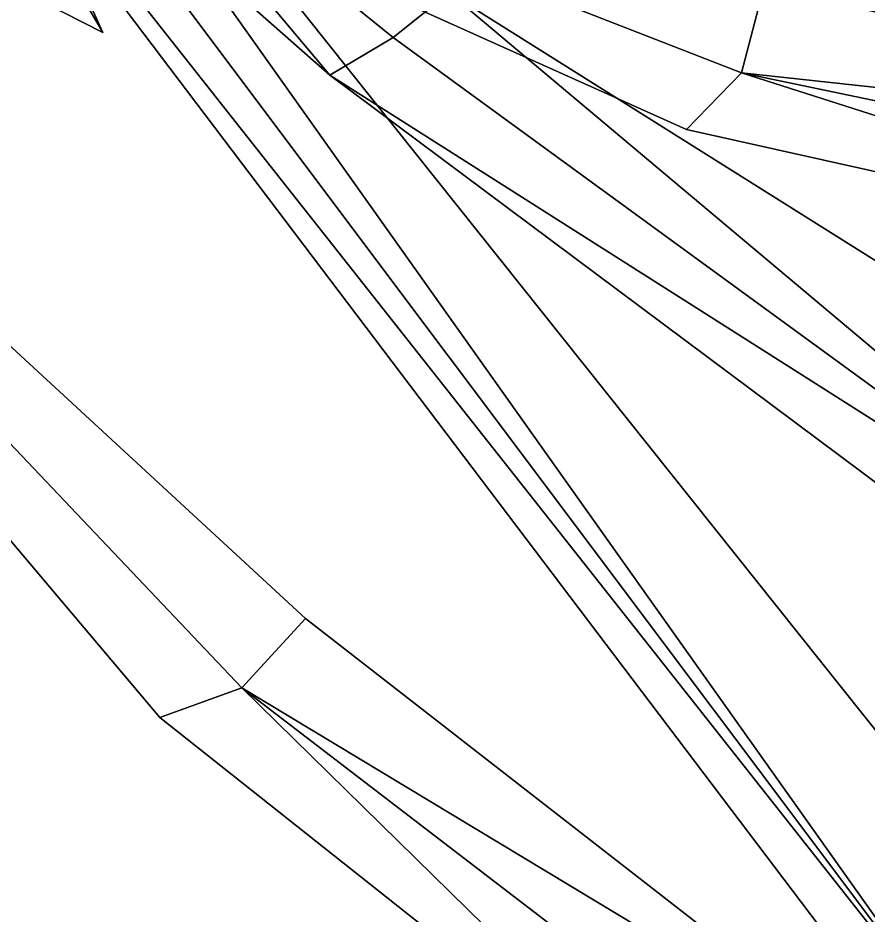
# Model space of a CAD drawing. Header units: metres. Extents: x -441 to 497, y -564 to 357.
# Drawn here: x 123.5 to 182.5, y -288.7 to -226.4 of the extents above; entities that cross this region are included whole.
import ezdxf

# ---------------------------------------------------------------- set-up
doc = ezdxf.new("R2010")
doc.units = ezdxf.units.M

msp = doc.modelspace()

# ---------------------------------------------------------------- linework, layer by layer
at = {"layer": 'Newplan_FruitR', "color": 3}
for points in [[(113.9563, -200.976, 246.6071), (129.3759, -227.4056, 269.7872), (111.4078, -218.2683, 251.7634)], [(113.9563, -200.976, 246.6071), (111.4078, -218.2683, 251.7634), (129.3759, -227.4056, 269.7872)], [(118.4529, -203.3295, 264.1098), (129.3759, -227.4056, 269.7872), (113.9563, -200.976, 246.6071)], [(118.4529, -203.3295, 264.1098), (113.9563, -200.976, 246.6071), (129.3759, -227.4056, 269.7872)]]:
    msp.add_3dface(points, dxfattribs=at)
at = {"layer": 'Newplan_Leaf', "color": 3}
for points in [[(98.964, -170.4359, 484.9841), (190.4223, -299.2331, 579.9334), (97.7859, -175.7883, 478.8392)], [(98.964, -170.4359, 484.9841), (97.7859, -175.7883, 478.8392), (190.4223, -299.2331, 579.9334)], [(98.964, -170.4359, 484.9841), (195.5322, -291.5073, 587.7297), (190.4223, -299.2331, 579.9334)], [(98.964, -170.4359, 484.9841), (190.4223, -299.2331, 579.9334), (195.5322, -291.5073, 587.7297)], [(97.7859, -175.7883, 478.8392), (190.4223, -299.2331, 579.9334), (96.3424, -180.1149, 471.8519)], [(97.7859, -175.7883, 478.8392), (96.3424, -180.1149, 471.8519), (190.4223, -299.2331, 579.9334)], [(96.3424, -180.1149, 471.8519), (190.4223, -299.2331, 579.9334), (193.3497, -308.1986, 568.0976)], [(96.3424, -180.1149, 471.8519), (193.3497, -308.1986, 568.0976), (190.4223, -299.2331, 579.9334)], [(79.5772, -193.5759, 52.9246), (175.2878, -224.2503, 37.5525), (173.7305, -230.2014, 33.4141)], [(79.5772, -193.5759, 52.9246), (173.7305, -230.2014, 33.4141), (175.2878, -224.2503, 37.5525)], [(173.7305, -230.2014, 33.4141), (169.9208, -234.148, 29.01167), (79.5772, -193.5759, 52.9246)], [(173.7305, -230.2014, 33.4141), (79.5772, -193.5759, 52.9246), (169.9208, -234.148, 29.01167)], [(71.4962, -201.6927, 50.3708), (143.4641, -268.0973, 23.00643), (139.0454, -272.8972, 19.4844)], [(71.4962, -201.6927, 50.3708), (139.0454, -272.8972, 19.4844), (143.4641, -268.0973, 23.00643)], [(139.0454, -272.8972, 19.4844), (133.3449, -274.9556, 15.9153), (71.4962, -201.6927, 50.3708)], [(139.0454, -272.8972, 19.4844), (71.4962, -201.6927, 50.3708), (133.3449, -274.9556, 15.9153)], [(124.6415, -212.2913, 201.524), (145.1575, -230.3638, 228.9523), (129.0536, -211.2119, 199.7705)], [(124.6415, -212.2913, 201.524), (129.0536, -211.2119, 199.7705), (145.1575, -230.3638, 228.9523)], [(145.1575, -230.3638, 228.9523), (149.5484, -227.7449, 227.1919), (129.0536, -211.2119, 199.7705)], [(145.1575, -230.3638, 228.9523), (129.0536, -211.2119, 199.7705), (149.5484, -227.7449, 227.1919)], [(129.0536, -211.2119, 199.7705), (149.5484, -227.7449, 227.1919), (153.4285, -224.6221, 224.9068)], [(129.0536, -211.2119, 199.7705), (153.4285, -224.6221, 224.9068), (149.5484, -227.7449, 227.1919)], [(149.5484, -227.7449, 227.1919), (207.0205, -269.6283, 325.2909), (153.4285, -224.6221, 224.9068)], [(149.5484, -227.7449, 227.1919), (153.4285, -224.6221, 224.9068), (207.0205, -269.6283, 325.2909)], [(153.4285, -224.6221, 224.9068), (207.0205, -269.6283, 325.2909), (214.2751, -262.8583, 324.7287)], [(153.4285, -224.6221, 224.9068), (214.2751, -262.8583, 324.7287), (207.0205, -269.6283, 325.2909)], [(175.2878, -224.2503, 37.5525), (230.6665, -236.3745, 21.3082), (173.7305, -230.2014, 33.4141)], [(175.2878, -224.2503, 37.5525), (173.7305, -230.2014, 33.4141), (230.6665, -236.3745, 21.3082)], [(145.1575, -230.3638, 228.9523), (207.0205, -269.6283, 325.2909), (149.5484, -227.7449, 227.1919)], [(145.1575, -230.3638, 228.9523), (149.5484, -227.7449, 227.1919), (207.0205, -269.6283, 325.2909)], [(145.1575, -230.3638, 228.9523), (200.6126, -271.7507, 329.4922), (207.0205, -269.6283, 325.2909)], [(145.1575, -230.3638, 228.9523), (207.0205, -269.6283, 325.2909), (200.6126, -271.7507, 329.4922)], [(173.7305, -230.2014, 33.4141), (223.3681, -246.054, 10.081), (169.9208, -234.148, 29.01167)], [(173.7305, -230.2014, 33.4141), (169.9208, -234.148, 29.01167), (223.3681, -246.054, 10.081)], [(230.6665, -236.3745, 21.3082), (227.6414, -241.4437, 15.5683), (173.7305, -230.2014, 33.4141)], [(230.6665, -236.3745, 21.3082), (173.7305, -230.2014, 33.4141), (227.6414, -241.4437, 15.5683)], [(173.7305, -230.2014, 33.4141), (227.6414, -241.4437, 15.5683), (223.3681, -246.054, 10.081)], [(173.7305, -230.2014, 33.4141), (223.3681, -246.054, 10.081), (227.6414, -241.4437, 15.5683)], [(143.4641, -268.0973, 23.00643), (186.1915, -301.3217, -0.4068), (139.0454, -272.8972, 19.4844)], [(143.4641, -268.0973, 23.00643), (139.0454, -272.8972, 19.4844), (186.1915, -301.3217, -0.4068)], [(139.0454, -272.8972, 19.4844), (173.993, -307.1882, -9.8826), (133.3449, -274.9556, 15.9153)], [(139.0454, -272.8972, 19.4844), (133.3449, -274.9556, 15.9153), (173.993, -307.1882, -9.8826)], [(186.1915, -301.3217, -0.4068), (180.5457, -304.7147, -5.3472), (139.0454, -272.8972, 19.4844)], [(186.1915, -301.3217, -0.4068), (139.0454, -272.8972, 19.4844), (180.5457, -304.7147, -5.3472)], [(139.0454, -272.8972, 19.4844), (180.5457, -304.7147, -5.3472), (173.993, -307.1882, -9.8826)], [(139.0454, -272.8972, 19.4844), (173.993, -307.1882, -9.8826), (180.5457, -304.7147, -5.3472)]]:
    msp.add_3dface(points, dxfattribs=at)

doc.saveas('drawing.dxf')
